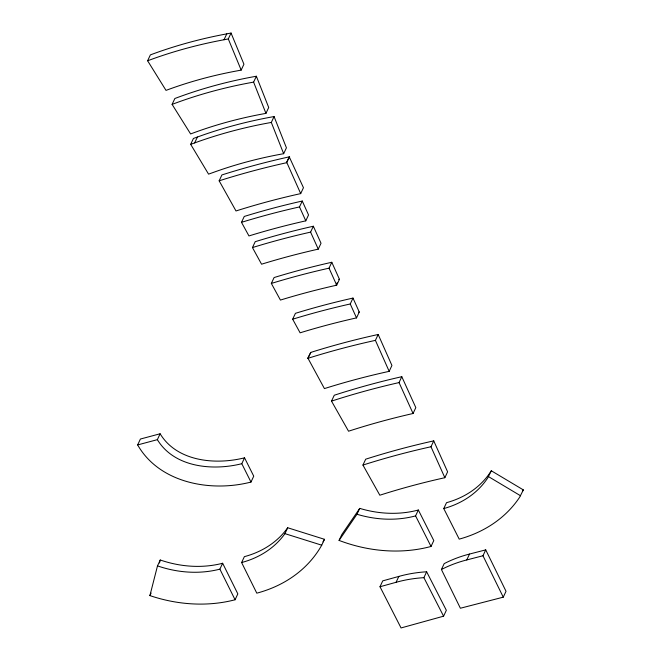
<?xml version="1.0" encoding="UTF-8"?>
<svg xmlns="http://www.w3.org/2000/svg" width="661" height="661" viewBox="0 0 661 661"><rect width="100%" height="100%" fill="white"/><g stroke="black" fill="none" stroke-linecap="round" stroke-linejoin="round"><path stroke-width="0.99" d="M149.907 595.602L157.492 565.899L160.243 560.016L162.069 560.602A99.084 80.766 25.1 0 0 222.641 563.255L237.836 593.884L235.076 599.767A136.472 111.246 25.1 0 1 151.898 596.255L149.907 595.602L151.088 593.082M159.483 562.982L160.243 560.016M147.618 60.771L150.377 54.888A496.477 404.689 25.1 0 1 226.773 33.868L231.053 33.05L243.934 64.208L241.182 70.091L237.043 70.884A459.081 374.209 25.1 0 0 166.01 90.383L147.618 60.771A496.477 404.689 25.1 0 1 224.021 39.751L228.293 38.933L231.053 33.05M172.1 104.38L174.859 98.497A496.477 404.689 25.1 0 1 256.361 76.238L268.705 107.495L265.945 113.378A459.081 374.209 25.1 0 0 190.616 133.952L172.1 104.38A496.477 404.689 25.1 0 1 253.609 82.121L256.361 76.238M224.021 39.751L226.773 33.868M190.674 144.338L193.433 138.455L197.399 137.034A496.477 404.689 25.1 0 1 274.075 116.559L286.42 147.816L283.66 153.699A459.081 374.209 25.1 0 0 212.412 172.761L208.562 174.132L190.674 144.338L194.64 142.916A496.477 404.689 25.1 0 1 271.316 122.442L274.075 116.559M194.64 142.916L197.399 137.034M219.155 180.817L221.914 174.934A842.684 686.895 25.1 0 1 289.245 156.847L303.457 187.724L300.697 193.607A805.296 656.414 25.1 0 0 236.002 210.966L219.155 180.817A842.684 686.895 25.1 0 1 286.494 162.73L289.634 156.764M241.496 222.327L244.256 216.444A832.406 678.517 25.1 0 1 302.267 201.035L308.538 214.949L305.787 220.84A815.575 664.801 25.1 0 0 248.957 235.936L241.496 222.327A832.406 678.517 25.1 0 1 299.507 206.918L302.267 201.035M137.653 444.927L140.413 439.036L160.119 433.773C177.024 461.667 215.602 465.121 244.545 457.817L253.741 476.176L250.982 482.059C211.074 492.395 159.508 483.265 137.653 444.927L157.359 439.656L160.119 433.773M286.494 162.73L289.245 156.847M252.452 247.569L255.212 241.686A834.273 680.037 25.1 0 1 313.347 226.236L321.023 243.248L318.263 249.139A813.708 663.272 25.1 0 0 261.566 264.202L252.452 247.569A834.273 680.037 25.1 0 1 310.596 232.118L313.347 226.236M271.341 283.437L274.092 277.546A834.273 680.037 25.1 0 1 331.797 262.277L339.448 279.289L336.697 285.172L335.97 285.345A813.708 663.272 25.1 0 0 280.429 300.069L271.341 283.437A834.273 680.037 25.1 0 1 329.038 268.159L331.797 262.277M292.666 319.205L295.426 313.322A832.406 678.517 25.1 0 1 352.991 298.078L359.27 312.033L356.519 317.916L355.858 318.032A815.575 664.801 25.1 0 0 300.102 332.814L292.666 319.205A832.406 678.517 25.1 0 1 350.239 303.969L352.991 298.078M250.982 482.059L241.794 463.7L244.545 457.817M335.97 285.345L337.151 282.817M307.638 358.427L310.761 352.42A842.684 686.895 25.1 0 1 378.175 334.483L391.932 365.459L389.172 371.342A805.296 656.414 25.1 0 0 324.419 388.594L308.001 358.303A842.684 686.895 25.1 0 1 375.415 340.365L378.175 334.483M308.001 358.303L310.761 352.42M235.076 599.767L219.89 569.138L222.641 563.255M241.612 562.536L244.372 556.653A99.084 80.766 25.1 0 0 287.7 527.759L324.477 539.302L321.725 545.185A136.472 111.246 25.1 0 1 256.799 593.165L241.612 562.536A99.084 80.766 25.1 0 0 284.941 533.642L287.7 527.759M331.516 401.12L334.268 395.237A842.684 686.895 25.1 0 1 401.797 376.696L415.819 407.614L413.067 413.497A805.296 656.414 25.1 0 0 348.545 431.212L331.516 401.12A842.684 686.895 25.1 0 1 399.046 382.579L401.797 376.696M362.947 465.071L365.698 459.188A842.684 686.895 25.1 0 1 433.74 440.87L447.604 471.822L444.853 477.705A805.296 656.414 25.1 0 0 379.827 495.213L362.947 465.071A842.684 686.895 25.1 0 1 430.98 446.753L433.74 440.87M339.068 540.417L341.82 534.534L359.733 508.375A99.084 80.766 25.1 0 0 418.347 510.011L433.79 540.574L431.03 546.457A136.472 111.246 25.1 0 1 339.068 540.417L356.973 514.258L359.733 508.375M379.992 586.745L382.744 580.862L398.831 576.417A136.472 111.246 25.1 0 1 426.642 571.782L446.34 610.301L443.581 616.184L401.053 627.95L379.992 586.745L396.071 582.3A136.472 111.246 25.1 0 1 423.891 577.664L426.642 571.782M431.03 546.457L415.587 515.894L418.347 510.011M396.071 582.3L398.831 576.417M443.762 508.565L446.522 502.682A99.084 80.766 25.1 0 0 490.454 472.094L491.321 470.781L523.347 489.9L519.645 497.212A136.472 111.246 25.1 0 1 459.213 539.128L443.762 508.565A99.084 80.766 25.1 0 0 487.694 477.977L491.321 470.781M441.416 569.518L444.175 563.635A136.472 111.246 25.1 0 1 469.508 554.058L485.728 549.869L506.02 591.281L503.261 597.164L460.387 608.236L441.416 569.518A136.472 111.246 25.1 0 1 466.757 559.941L482.968 555.752L485.728 549.869M466.757 559.941L469.508 554.058M522.397 491.33L523.347 489.9M338.721 279.454L339.448 279.289M241.794 463.7C212.85 471.012 174.273 467.55 157.359 439.656M358.617 312.149L359.27 312.033M284.941 533.642L321.725 545.185M157.492 565.899L159.309 566.494A99.084 80.766 25.1 0 0 219.89 569.138M488.57 476.664L520.587 495.783M423.891 577.664L443.581 616.184M482.968 555.752L503.261 597.164M399.046 382.579L413.067 413.497M350.239 303.969L356.519 317.916M329.038 268.159L336.697 285.172M299.507 206.918L305.787 220.84M310.596 232.118L318.263 249.139M430.98 446.753L444.853 477.705M286.874 162.647L300.697 193.607M375.415 340.365L389.172 371.342M228.293 38.933L241.182 70.091M271.316 122.442L283.66 153.699M253.609 82.121L265.945 113.378M324.477 539.302A136.472 111.246 25.1 0 1 322.981 541.871M415.587 515.894A99.084 80.766 25.1 0 1 356.973 514.258"/></g></svg>
